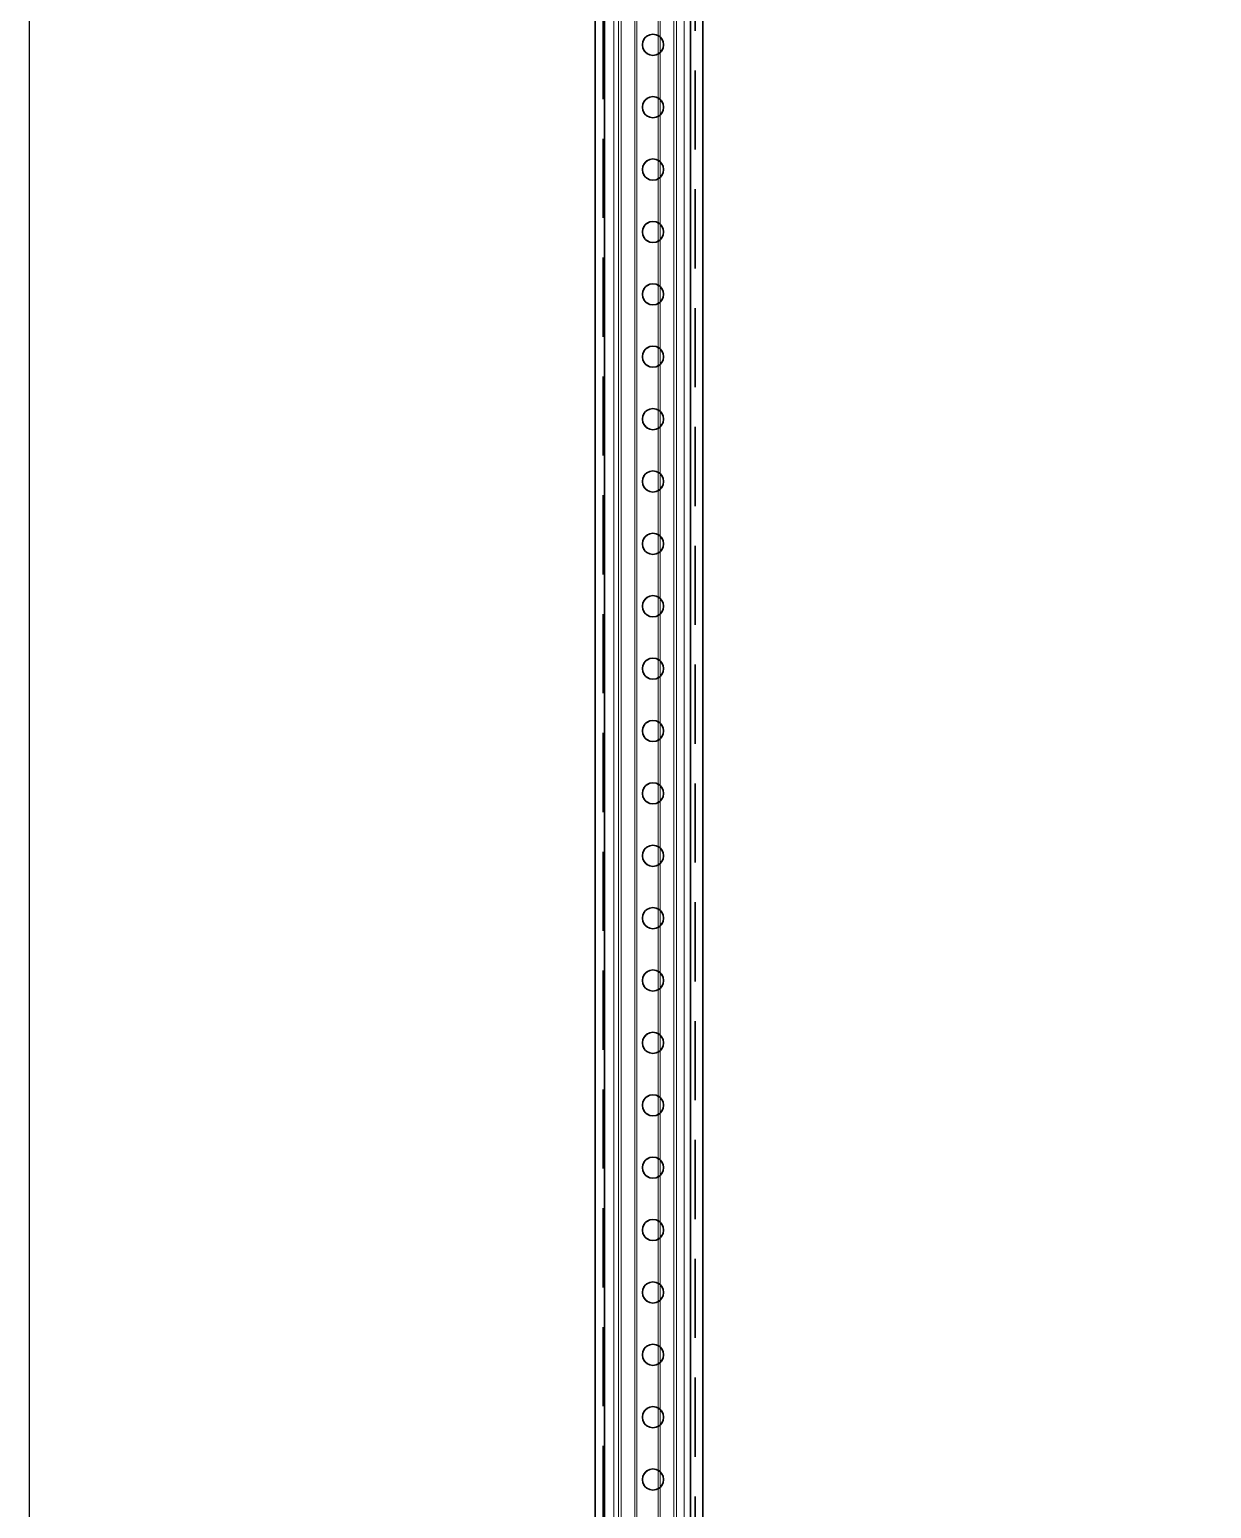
# Model space of a CAD drawing. Extents: x -442948 to -439736, y 420528 to 424220.
# Drawn here: x -442947.9 to -442569, y 421906.6 to 422380.7 of the extents above; entities that cross this region are included whole.
import ezdxf

# ---------------------------------------------------------------- set-up
doc = ezdxf.new("R2010")
doc.units = 0
doc.linetypes.add('DASHEDX2', pattern=[38.1, 25.4, -12.7])
doc.layers.add('GORUNEN', color=7, linetype='Continuous', lineweight=35)
doc.layers.add('TEGET', color=8, linetype='Continuous', lineweight=18)

# ---------------------------------------------------------------- blocks, each defined once
blk = doc.blocks.new('RFRF')
at = {"layer": 'GORUNEN', "color": 6}
for points in [[(-436055.46, 422629.79), (-436055.46, 420689.79)], [(-436027.96, 422629.79), (-436027.96, 420689.79)], [(-436055.46, 421433.19), (-436055.46, 421433.15), (-436055.46, 421433.04), (-436055.46, 421432.86), (-436055.46, 421432.61), (-436055.46, 421432.3), (-436055.46, 421431.94), (-436055.46, 421431.53), (-436055.46, 421431.08), (-436055.46, 421430.6), (-436055.46, 421430.1), (-436055.46, 421429.6), (-436055.46, 421429.1), (-436055.46, 421428.62), (-436055.46, 421428.16)], [(-436055.46, 421428.16), (-436055.46, 421427.94), (-436055.46, 421427.73), (-436055.46, 421427.53), (-436055.46, 421427.34), (-436055.46, 421427.17), (-436055.46, 421427.01), (-436055.46, 421426.87), (-436055.46, 421426.74), (-436055.46, 421426.64), (-436055.46, 421426.55), (-436055.46, 421426.48), (-436055.46, 421426.43), (-436055.46, 421426.4), (-436055.46, 421426.39)], [(-436055.46, 421426.39), (-436055.46, 421413.19)], [(-436055.46, 421413.19), (-436055.46, 421413.15), (-436055.46, 421413.04), (-436055.46, 421412.86), (-436055.46, 421412.61), (-436055.46, 421412.3), (-436055.46, 421411.94), (-436055.46, 421411.53), (-436055.46, 421411.08), (-436055.46, 421410.6), (-436055.46, 421410.1), (-436055.46, 421409.6), (-436055.46, 421409.1), (-436055.46, 421408.62), (-436055.46, 421408.16)], [(-436055.46, 421408.16), (-436055.46, 421407.94), (-436055.46, 421407.73), (-436055.46, 421407.53), (-436055.46, 421407.34), (-436055.46, 421407.17), (-436055.46, 421407.01), (-436055.46, 421406.87), (-436055.46, 421406.74), (-436055.46, 421406.64), (-436055.46, 421406.55), (-436055.46, 421406.48), (-436055.46, 421406.43), (-436055.46, 421406.4), (-436055.46, 421406.39)], [(-436055.46, 421406.39), (-436055.46, 421393.19)], [(-436055.46, 421393.19), (-436055.46, 421393.15), (-436055.46, 421393.04), (-436055.46, 421392.86), (-436055.46, 421392.61), (-436055.46, 421392.3), (-436055.46, 421391.94), (-436055.46, 421391.53), (-436055.46, 421391.08), (-436055.46, 421390.6), (-436055.46, 421390.1), (-436055.46, 421389.6), (-436055.46, 421389.1), (-436055.46, 421388.62), (-436055.46, 421388.16)], [(-436055.46, 421388.16), (-436055.46, 421387.94), (-436055.46, 421387.73), (-436055.46, 421387.53), (-436055.46, 421387.34), (-436055.46, 421387.17), (-436055.46, 421387.01), (-436055.46, 421386.87), (-436055.46, 421386.74), (-436055.46, 421386.64), (-436055.46, 421386.55), (-436055.46, 421386.48), (-436055.46, 421386.43), (-436055.46, 421386.4), (-436055.46, 421386.39)], [(-436055.46, 421386.39), (-436055.46, 421373.19)], [(-436055.46, 421373.19), (-436055.46, 421373.15), (-436055.46, 421373.04), (-436055.46, 421372.86), (-436055.46, 421372.61), (-436055.46, 421372.3), (-436055.46, 421371.94), (-436055.46, 421371.53), (-436055.46, 421371.08), (-436055.46, 421370.6), (-436055.46, 421370.1), (-436055.46, 421369.6), (-436055.46, 421369.1), (-436055.46, 421368.62), (-436055.46, 421368.16)], [(-436055.46, 421368.16), (-436055.46, 421367.94), (-436055.46, 421367.73), (-436055.46, 421367.53), (-436055.46, 421367.34), (-436055.46, 421367.17), (-436055.46, 421367.01), (-436055.46, 421366.87), (-436055.46, 421366.74), (-436055.46, 421366.64), (-436055.46, 421366.55), (-436055.46, 421366.48), (-436055.46, 421366.43), (-436055.46, 421366.4), (-436055.46, 421366.39)], [(-436055.46, 421366.39), (-436055.46, 421353.19)], [(-436055.46, 421353.19), (-436055.46, 421353.15), (-436055.46, 421353.04), (-436055.46, 421352.86), (-436055.46, 421352.61), (-436055.46, 421352.3), (-436055.46, 421351.94), (-436055.46, 421351.53), (-436055.46, 421351.08), (-436055.46, 421350.6), (-436055.46, 421350.1), (-436055.46, 421349.6), (-436055.46, 421349.1), (-436055.46, 421348.62), (-436055.46, 421348.16)], [(-436055.46, 421348.16), (-436055.46, 421347.94), (-436055.46, 421347.73), (-436055.46, 421347.53), (-436055.46, 421347.34), (-436055.46, 421347.17), (-436055.46, 421347.01), (-436055.46, 421346.87), (-436055.46, 421346.74), (-436055.46, 421346.64), (-436055.46, 421346.55), (-436055.46, 421346.48), (-436055.46, 421346.43), (-436055.46, 421346.4), (-436055.46, 421346.39)], [(-436055.46, 421346.39), (-436055.46, 421333.19)], [(-436055.46, 421333.19), (-436055.46, 421333.15), (-436055.46, 421333.04), (-436055.46, 421332.86), (-436055.46, 421332.61), (-436055.46, 421332.3), (-436055.46, 421331.94), (-436055.46, 421331.53), (-436055.46, 421331.08), (-436055.46, 421330.6), (-436055.46, 421330.1), (-436055.46, 421329.6), (-436055.46, 421329.1), (-436055.46, 421328.62), (-436055.46, 421328.16)], [(-436055.46, 421328.16), (-436055.46, 421327.94), (-436055.46, 421327.73), (-436055.46, 421327.53), (-436055.46, 421327.34), (-436055.46, 421327.17), (-436055.46, 421327.01), (-436055.46, 421326.87), (-436055.46, 421326.74), (-436055.46, 421326.64), (-436055.46, 421326.55), (-436055.46, 421326.48), (-436055.46, 421326.43), (-436055.46, 421326.4), (-436055.46, 421326.39)], [(-436055.46, 421326.39), (-436055.46, 421313.19)], [(-436055.46, 421313.19), (-436055.46, 421313.15), (-436055.46, 421313.04), (-436055.46, 421312.86), (-436055.46, 421312.61), (-436055.46, 421312.3), (-436055.46, 421311.94), (-436055.46, 421311.53), (-436055.46, 421311.08), (-436055.46, 421310.6), (-436055.46, 421310.1), (-436055.46, 421309.6), (-436055.46, 421309.1), (-436055.46, 421308.62), (-436055.46, 421308.16)], [(-436055.46, 421308.16), (-436055.46, 421307.94), (-436055.46, 421307.73), (-436055.46, 421307.53), (-436055.46, 421307.34), (-436055.46, 421307.17), (-436055.46, 421307.01), (-436055.46, 421306.87), (-436055.46, 421306.74), (-436055.46, 421306.64), (-436055.46, 421306.55), (-436055.46, 421306.48), (-436055.46, 421306.43), (-436055.46, 421306.4), (-436055.46, 421306.39)], [(-436055.46, 421306.39), (-436055.46, 421293.19)], [(-436055.46, 421293.19), (-436055.46, 421293.15), (-436055.46, 421293.04), (-436055.46, 421292.86), (-436055.46, 421292.61), (-436055.46, 421292.3), (-436055.46, 421291.94), (-436055.46, 421291.53), (-436055.46, 421291.08), (-436055.46, 421290.6), (-436055.46, 421290.1), (-436055.46, 421289.6), (-436055.46, 421289.1), (-436055.46, 421288.62), (-436055.46, 421288.16)], [(-436055.46, 421288.16), (-436055.46, 421287.94), (-436055.46, 421287.73), (-436055.46, 421287.53), (-436055.46, 421287.34), (-436055.46, 421287.17), (-436055.46, 421287.01), (-436055.46, 421286.87), (-436055.46, 421286.74), (-436055.46, 421286.64), (-436055.46, 421286.55), (-436055.46, 421286.48), (-436055.46, 421286.43), (-436055.46, 421286.4), (-436055.46, 421286.39)], [(-436055.46, 421286.39), (-436055.46, 421273.19)], [(-436055.46, 421273.19), (-436055.46, 421273.15), (-436055.46, 421273.04), (-436055.46, 421272.86), (-436055.46, 421272.61), (-436055.46, 421272.3), (-436055.46, 421271.94), (-436055.46, 421271.53), (-436055.46, 421271.08), (-436055.46, 421270.6), (-436055.46, 421270.1), (-436055.46, 421269.6), (-436055.46, 421269.1), (-436055.46, 421268.62), (-436055.46, 421268.16)], [(-436055.46, 421268.16), (-436055.46, 421267.94), (-436055.46, 421267.73), (-436055.46, 421267.53), (-436055.46, 421267.34), (-436055.46, 421267.17), (-436055.46, 421267.01), (-436055.46, 421266.87), (-436055.46, 421266.74), (-436055.46, 421266.64), (-436055.46, 421266.55), (-436055.46, 421266.48), (-436055.46, 421266.43), (-436055.46, 421266.4), (-436055.46, 421266.39)], [(-436055.46, 421266.39), (-436055.46, 421253.19)], [(-436055.46, 421253.19), (-436055.46, 421253.15), (-436055.46, 421253.04), (-436055.46, 421252.86), (-436055.46, 421252.61), (-436055.46, 421252.3), (-436055.46, 421251.94), (-436055.46, 421251.53), (-436055.46, 421251.08), (-436055.46, 421250.6), (-436055.46, 421250.1), (-436055.46, 421249.6), (-436055.46, 421249.1), (-436055.46, 421248.62), (-436055.46, 421248.16)], [(-436055.46, 421248.16), (-436055.46, 421247.94), (-436055.46, 421247.73), (-436055.46, 421247.53), (-436055.46, 421247.34), (-436055.46, 421247.17), (-436055.46, 421247.01), (-436055.46, 421246.87), (-436055.46, 421246.74), (-436055.46, 421246.64), (-436055.46, 421246.55), (-436055.46, 421246.48), (-436055.46, 421246.43), (-436055.46, 421246.4), (-436055.46, 421246.39)], [(-436055.46, 421246.39), (-436055.46, 421233.19)], [(-436055.46, 421233.19), (-436055.46, 421233.15), (-436055.46, 421233.04), (-436055.46, 421232.86), (-436055.46, 421232.61), (-436055.46, 421232.3), (-436055.46, 421231.94), (-436055.46, 421231.53), (-436055.46, 421231.08), (-436055.46, 421230.6), (-436055.46, 421230.1), (-436055.46, 421229.6), (-436055.46, 421229.1), (-436055.46, 421228.62), (-436055.46, 421228.16)], [(-436055.46, 421228.16), (-436055.46, 421227.94), (-436055.46, 421227.73), (-436055.46, 421227.53), (-436055.46, 421227.34), (-436055.46, 421227.17), (-436055.46, 421227.01), (-436055.46, 421226.87), (-436055.46, 421226.74), (-436055.46, 421226.64), (-436055.46, 421226.55), (-436055.46, 421226.48), (-436055.46, 421226.43), (-436055.46, 421226.4), (-436055.46, 421226.39)], [(-436055.46, 421226.39), (-436055.46, 421213.19)], [(-436055.46, 421213.19), (-436055.46, 421213.15), (-436055.46, 421213.04), (-436055.46, 421212.86), (-436055.46, 421212.61), (-436055.46, 421212.3), (-436055.46, 421211.94), (-436055.46, 421211.53), (-436055.46, 421211.08), (-436055.46, 421210.6), (-436055.46, 421210.1), (-436055.46, 421209.6), (-436055.46, 421209.1), (-436055.46, 421208.62), (-436055.46, 421208.16)], [(-436055.46, 421208.16), (-436055.46, 421207.94), (-436055.46, 421207.73), (-436055.46, 421207.53), (-436055.46, 421207.34), (-436055.46, 421207.17), (-436055.46, 421207.01), (-436055.46, 421206.87), (-436055.46, 421206.74), (-436055.46, 421206.64), (-436055.46, 421206.55), (-436055.46, 421206.48), (-436055.46, 421206.43), (-436055.46, 421206.4), (-436055.46, 421206.39)], [(-436055.46, 421206.39), (-436055.46, 421193.19)], [(-436055.46, 421193.19), (-436055.46, 421193.15), (-436055.46, 421193.04), (-436055.46, 421192.86), (-436055.46, 421192.61), (-436055.46, 421192.3), (-436055.46, 421191.94), (-436055.46, 421191.53), (-436055.46, 421191.08), (-436055.46, 421190.6), (-436055.46, 421190.1), (-436055.46, 421189.6), (-436055.46, 421189.1), (-436055.46, 421188.62), (-436055.46, 421188.16)], [(-436055.46, 421188.16), (-436055.46, 421187.94), (-436055.46, 421187.73), (-436055.46, 421187.53), (-436055.46, 421187.34), (-436055.46, 421187.17), (-436055.46, 421187.01), (-436055.46, 421186.87), (-436055.46, 421186.74), (-436055.46, 421186.64), (-436055.46, 421186.55), (-436055.46, 421186.48), (-436055.46, 421186.43), (-436055.46, 421186.4), (-436055.46, 421186.39)], [(-436055.46, 421186.39), (-436055.46, 421173.19)], [(-436055.46, 421173.19), (-436055.46, 421173.15), (-436055.46, 421173.04), (-436055.46, 421172.86), (-436055.46, 421172.61), (-436055.46, 421172.3), (-436055.46, 421171.94), (-436055.46, 421171.53), (-436055.46, 421171.08), (-436055.46, 421170.6), (-436055.46, 421170.1), (-436055.46, 421169.6), (-436055.46, 421169.1), (-436055.46, 421168.62), (-436055.46, 421168.16)], [(-436055.46, 421168.16), (-436055.46, 421167.94), (-436055.46, 421167.73), (-436055.46, 421167.53), (-436055.46, 421167.34), (-436055.46, 421167.17), (-436055.46, 421167.01), (-436055.46, 421166.87), (-436055.46, 421166.74), (-436055.46, 421166.64), (-436055.46, 421166.55), (-436055.46, 421166.48), (-436055.46, 421166.43), (-436055.46, 421166.4), (-436055.46, 421166.39)], [(-436055.46, 421166.39), (-436055.46, 421153.19)], [(-436055.46, 421153.19), (-436055.46, 421153.15), (-436055.46, 421153.04), (-436055.46, 421152.86), (-436055.46, 421152.61), (-436055.46, 421152.3), (-436055.46, 421151.94), (-436055.46, 421151.53), (-436055.46, 421151.08), (-436055.46, 421150.6), (-436055.46, 421150.1), (-436055.46, 421149.6), (-436055.46, 421149.1), (-436055.46, 421148.62), (-436055.46, 421148.16)], [(-436055.46, 421148.16), (-436055.46, 421147.94), (-436055.46, 421147.73), (-436055.46, 421147.53), (-436055.46, 421147.34), (-436055.46, 421147.17), (-436055.46, 421147.01), (-436055.46, 421146.87), (-436055.46, 421146.74), (-436055.46, 421146.64), (-436055.46, 421146.55), (-436055.46, 421146.48), (-436055.46, 421146.43), (-436055.46, 421146.4), (-436055.46, 421146.39)], [(-436055.46, 421146.39), (-436055.46, 421133.19)], [(-436055.46, 421133.19), (-436055.46, 421133.15), (-436055.46, 421133.04), (-436055.46, 421132.86), (-436055.46, 421132.61), (-436055.46, 421132.3), (-436055.46, 421131.94), (-436055.46, 421131.53), (-436055.46, 421131.08), (-436055.46, 421130.6), (-436055.46, 421130.1), (-436055.46, 421129.6), (-436055.46, 421129.1), (-436055.46, 421128.62), (-436055.46, 421128.16)], [(-436055.46, 421128.16), (-436055.46, 421127.94), (-436055.46, 421127.73), (-436055.46, 421127.53), (-436055.46, 421127.34), (-436055.46, 421127.17), (-436055.46, 421127.01), (-436055.46, 421126.87), (-436055.46, 421126.74), (-436055.46, 421126.64), (-436055.46, 421126.55), (-436055.46, 421126.48), (-436055.46, 421126.43), (-436055.46, 421126.4), (-436055.46, 421126.39)], [(-436055.46, 421126.39), (-436055.46, 421113.19)], [(-436055.46, 421113.19), (-436055.46, 421113.15), (-436055.46, 421113.04), (-436055.46, 421112.86), (-436055.46, 421112.61), (-436055.46, 421112.3), (-436055.46, 421111.94), (-436055.46, 421111.53), (-436055.46, 421111.08), (-436055.46, 421110.6), (-436055.46, 421110.1), (-436055.46, 421109.6), (-436055.46, 421109.1), (-436055.46, 421108.62), (-436055.46, 421108.16)], [(-436055.46, 421108.16), (-436055.46, 421107.94), (-436055.46, 421107.73), (-436055.46, 421107.53), (-436055.46, 421107.34), (-436055.46, 421107.17), (-436055.46, 421107.01), (-436055.46, 421106.87), (-436055.46, 421106.74), (-436055.46, 421106.64), (-436055.46, 421106.55), (-436055.46, 421106.48), (-436055.46, 421106.43), (-436055.46, 421106.4), (-436055.46, 421106.39)], [(-436055.46, 421106.39), (-436055.46, 421093.19)], [(-436055.46, 421093.19), (-436055.46, 421093.15), (-436055.46, 421093.04), (-436055.46, 421092.86), (-436055.46, 421092.61), (-436055.46, 421092.3), (-436055.46, 421091.94), (-436055.46, 421091.53), (-436055.46, 421091.08), (-436055.46, 421090.6), (-436055.46, 421090.1), (-436055.46, 421089.6), (-436055.46, 421089.1), (-436055.46, 421088.62), (-436055.46, 421088.16)], [(-436055.46, 421088.16), (-436055.46, 421087.94), (-436055.46, 421087.73), (-436055.46, 421087.53), (-436055.46, 421087.34), (-436055.46, 421087.17), (-436055.46, 421087.01), (-436055.46, 421086.87), (-436055.46, 421086.74), (-436055.46, 421086.64), (-436055.46, 421086.55), (-436055.46, 421086.48), (-436055.46, 421086.43), (-436055.46, 421086.4), (-436055.46, 421086.39)], [(-436055.46, 421086.39), (-436055.46, 421073.19)], [(-436055.46, 421073.19), (-436055.46, 421073.15), (-436055.46, 421073.04), (-436055.46, 421072.86), (-436055.46, 421072.61), (-436055.46, 421072.3), (-436055.46, 421071.94), (-436055.46, 421071.53), (-436055.46, 421071.08), (-436055.46, 421070.6), (-436055.46, 421070.1), (-436055.46, 421069.6), (-436055.46, 421069.1), (-436055.46, 421068.62), (-436055.46, 421068.16)], [(-436055.46, 421068.16), (-436055.46, 421067.94), (-436055.46, 421067.73), (-436055.46, 421067.53), (-436055.46, 421067.34), (-436055.46, 421067.17), (-436055.46, 421067.01), (-436055.46, 421066.87), (-436055.46, 421066.74), (-436055.46, 421066.64), (-436055.46, 421066.55), (-436055.46, 421066.48), (-436055.46, 421066.43), (-436055.46, 421066.4), (-436055.46, 421066.39)], [(-436055.46, 421066.39), (-436055.46, 421053.19)], [(-436055.46, 421053.19), (-436055.46, 421053.15), (-436055.46, 421053.04), (-436055.46, 421052.86), (-436055.46, 421052.61), (-436055.46, 421052.3), (-436055.46, 421051.94), (-436055.46, 421051.53), (-436055.46, 421051.08), (-436055.46, 421050.6), (-436055.46, 421050.1), (-436055.46, 421049.6), (-436055.46, 421049.1), (-436055.46, 421048.62), (-436055.46, 421048.16)], [(-436055.46, 421048.16), (-436055.46, 421047.94), (-436055.46, 421047.73), (-436055.46, 421047.53), (-436055.46, 421047.34), (-436055.46, 421047.17), (-436055.46, 421047.01), (-436055.46, 421046.87), (-436055.46, 421046.74), (-436055.46, 421046.64), (-436055.46, 421046.55), (-436055.46, 421046.48), (-436055.46, 421046.43), (-436055.46, 421046.4), (-436055.46, 421046.39)], [(-436055.46, 421046.39), (-436055.46, 421033.19)], [(-436055.46, 421033.19), (-436055.46, 421033.15), (-436055.46, 421033.04), (-436055.46, 421032.86), (-436055.46, 421032.61), (-436055.46, 421032.3), (-436055.46, 421031.94), (-436055.46, 421031.53), (-436055.46, 421031.08), (-436055.46, 421030.6), (-436055.46, 421030.1), (-436055.46, 421029.6), (-436055.46, 421029.1), (-436055.46, 421028.62), (-436055.46, 421028.16)], [(-436055.46, 421028.16), (-436055.46, 421027.94), (-436055.46, 421027.73), (-436055.46, 421027.53), (-436055.46, 421027.34), (-436055.46, 421027.17), (-436055.46, 421027.01), (-436055.46, 421026.87), (-436055.46, 421026.74), (-436055.46, 421026.64), (-436055.46, 421026.55), (-436055.46, 421026.48), (-436055.46, 421026.43), (-436055.46, 421026.4), (-436055.46, 421026.39)], [(-436055.46, 421026.39), (-436055.46, 421013.19)], [(-436055.46, 421013.19), (-436055.46, 421013.15), (-436055.46, 421013.04), (-436055.46, 421012.86), (-436055.46, 421012.61), (-436055.46, 421012.3), (-436055.46, 421011.94), (-436055.46, 421011.53), (-436055.46, 421011.08), (-436055.46, 421010.6), (-436055.46, 421010.1), (-436055.46, 421009.6), (-436055.46, 421009.1), (-436055.46, 421008.62), (-436055.46, 421008.16)], [(-436055.46, 421008.16), (-436055.46, 421007.94), (-436055.46, 421007.73), (-436055.46, 421007.53), (-436055.46, 421007.34), (-436055.46, 421007.17), (-436055.46, 421007.01), (-436055.46, 421006.87), (-436055.46, 421006.74), (-436055.46, 421006.64), (-436055.46, 421006.55), (-436055.46, 421006.48), (-436055.46, 421006.43), (-436055.46, 421006.4), (-436055.46, 421006.39)], [(-436055.46, 421006.39), (-436055.46, 420993.19)], [(-436055.46, 420993.19), (-436055.46, 420993.15), (-436055.46, 420993.04), (-436055.46, 420992.86), (-436055.46, 420992.61), (-436055.46, 420992.3), (-436055.46, 420991.94), (-436055.46, 420991.53), (-436055.46, 420991.08), (-436055.46, 420990.6), (-436055.46, 420990.1), (-436055.46, 420989.6), (-436055.46, 420989.1), (-436055.46, 420988.62), (-436055.46, 420988.16)], [(-436055.46, 420988.16), (-436055.46, 420987.94), (-436055.46, 420987.73), (-436055.46, 420987.53), (-436055.46, 420987.34), (-436055.46, 420987.17), (-436055.46, 420987.01), (-436055.46, 420986.87), (-436055.46, 420986.74), (-436055.46, 420986.64), (-436055.46, 420986.55), (-436055.46, 420986.48), (-436055.46, 420986.43), (-436055.46, 420986.4), (-436055.46, 420986.39)], [(-436055.46, 420986.39), (-436055.46, 420973.19)], [(-436055.46, 420973.19), (-436055.46, 420973.15), (-436055.46, 420973.04), (-436055.46, 420972.86), (-436055.46, 420972.61), (-436055.46, 420972.3), (-436055.46, 420971.94), (-436055.46, 420971.53), (-436055.46, 420971.08), (-436055.46, 420970.6), (-436055.46, 420970.1), (-436055.46, 420969.6), (-436055.46, 420969.1), (-436055.46, 420968.62), (-436055.46, 420968.16)], [(-436055.46, 420968.16), (-436055.46, 420967.94), (-436055.46, 420967.73), (-436055.46, 420967.53), (-436055.46, 420967.34), (-436055.46, 420967.17), (-436055.46, 420967.01), (-436055.46, 420966.87), (-436055.46, 420966.74), (-436055.46, 420966.64), (-436055.46, 420966.55), (-436055.46, 420966.48), (-436055.46, 420966.43), (-436055.46, 420966.4), (-436055.46, 420966.39)], [(-436055.46, 420966.39), (-436055.46, 420953.19)]]:
    blk.add_lwpolyline(points, dxfattribs=at)
at = {"layer": 'TEGET', "color": 6}
for points in [[(-436050.96, 422626.79), (-436050.96, 420689.79)], [(-436050.16, 422626.79), (-436050.16, 420689.79)], [(-436045.77, 422626.79), (-436045.77, 420689.79)], [(-436045.12, 422626.79), (-436045.12, 420689.79)], [(-436038.3, 422626.79), (-436038.3, 420689.79)], [(-436037.66, 422626.79), (-436037.66, 420689.79)], [(-436033.27, 422626.79), (-436033.27, 420689.79)], [(-436032.46, 422626.79), (-436032.46, 420689.79)]]:
    blk.add_lwpolyline(points, dxfattribs=at)
blk = doc.blocks.new('FRAR')
at = {"layer": 'GORUNEN', "color": 3}
for points in [[(-441374.82, 423145.81), (-441374.82, 420960.81)], [(-441340.32, 420665.81), (-441340.32, 423145.81)], [(-441356.32, 422379.21), (-441357.37, 422379.04), (-441358.32, 422378.56), (-441359.07, 422377.8), (-441359.55, 422376.86), (-441359.72, 422375.81)], [(-441359.72, 422375.81), (-441359.55, 422374.75), (-441359.07, 422373.81), (-441358.32, 422373.05), (-441357.37, 422372.57), (-441356.32, 422372.41)], [(-441359.22, 422377.57), (-441358.72, 422378.21), (-441358.09, 422378.71)], [(-441352.92, 422375.81), (-441353.09, 422376.86), (-441353.57, 422377.8), (-441354.32, 422378.56), (-441355.27, 422379.04), (-441356.32, 422379.21)], [(-441356.32, 422372.41), (-441355.27, 422372.57), (-441354.32, 422373.05), (-441353.57, 422373.81), (-441353.09, 422374.75), (-441352.92, 422375.81)], [(-441354.55, 422378.71), (-441353.92, 422378.21), (-441353.42, 422377.57)], [(-441358.09, 422372.9), (-441358.72, 422373.4), (-441359.22, 422374.04)], [(-441353.42, 422374.04), (-441353.92, 422373.4), (-441354.55, 422372.9)], [(-441356.32, 422359.21), (-441357.37, 422359.04), (-441358.32, 422358.56), (-441359.07, 422357.8), (-441359.55, 422356.86), (-441359.72, 422355.81)], [(-441359.72, 422355.81), (-441359.55, 422354.75), (-441359.07, 422353.81), (-441358.32, 422353.05), (-441357.37, 422352.57), (-441356.32, 422352.41)], [(-441359.22, 422357.57), (-441358.72, 422358.21), (-441358.09, 422358.71)], [(-441352.92, 422355.81), (-441353.09, 422356.86), (-441353.57, 422357.8), (-441354.32, 422358.56), (-441355.27, 422359.04), (-441356.32, 422359.21)], [(-441356.32, 422352.41), (-441355.27, 422352.57), (-441354.32, 422353.05), (-441353.57, 422353.81), (-441353.09, 422354.75), (-441352.92, 422355.81)], [(-441354.55, 422358.71), (-441353.92, 422358.21), (-441353.42, 422357.57)], [(-441358.09, 422352.9), (-441358.72, 422353.4), (-441359.22, 422354.04)], [(-441353.42, 422354.04), (-441353.92, 422353.4), (-441354.55, 422352.9)], [(-441356.32, 422339.21), (-441357.37, 422339.04), (-441358.32, 422338.56), (-441359.07, 422337.8), (-441359.55, 422336.86), (-441359.72, 422335.81)], [(-441359.22, 422337.57), (-441358.72, 422338.21), (-441358.09, 422338.71)], [(-441352.92, 422335.81), (-441353.09, 422336.86), (-441353.57, 422337.8), (-441354.32, 422338.56), (-441355.27, 422339.04), (-441356.32, 422339.21)], [(-441354.55, 422338.71), (-441353.92, 422338.21), (-441353.42, 422337.57)], [(-441359.72, 422335.81), (-441359.55, 422334.75), (-441359.07, 422333.81), (-441358.32, 422333.05), (-441357.37, 422332.57), (-441356.32, 422332.41)], [(-441358.09, 422332.9), (-441358.72, 422333.4), (-441359.22, 422334.04)], [(-441356.32, 422332.41), (-441355.27, 422332.57), (-441354.32, 422333.05), (-441353.57, 422333.81), (-441353.09, 422334.75), (-441352.92, 422335.81)], [(-441353.42, 422334.04), (-441353.92, 422333.4), (-441354.55, 422332.9)], [(-441356.32, 422319.21), (-441357.37, 422319.04), (-441358.32, 422318.56), (-441359.07, 422317.8), (-441359.55, 422316.86), (-441359.72, 422315.81)], [(-441359.22, 422317.57), (-441358.72, 422318.21), (-441358.09, 422318.71)], [(-441352.92, 422315.81), (-441353.09, 422316.86), (-441353.57, 422317.8), (-441354.32, 422318.56), (-441355.27, 422319.04), (-441356.32, 422319.21)], [(-441354.55, 422318.71), (-441353.92, 422318.21), (-441353.42, 422317.57)], [(-441359.72, 422315.81), (-441359.55, 422314.75), (-441359.07, 422313.81), (-441358.32, 422313.05), (-441357.37, 422312.57), (-441356.32, 422312.41)], [(-441358.09, 422312.9), (-441358.72, 422313.4), (-441359.22, 422314.04)], [(-441356.32, 422312.41), (-441355.27, 422312.57), (-441354.32, 422313.05), (-441353.57, 422313.81), (-441353.09, 422314.75), (-441352.92, 422315.81)], [(-441353.42, 422314.04), (-441353.92, 422313.4), (-441354.55, 422312.9)], [(-441356.32, 422299.21), (-441357.37, 422299.04), (-441358.32, 422298.56), (-441359.07, 422297.8), (-441359.55, 422296.86), (-441359.72, 422295.81)], [(-441352.92, 422295.81), (-441353.09, 422296.86), (-441353.57, 422297.8), (-441354.32, 422298.56), (-441355.27, 422299.04), (-441356.32, 422299.21)], [(-441359.72, 422295.81), (-441359.55, 422294.75), (-441359.07, 422293.81), (-441358.32, 422293.05), (-441357.37, 422292.57), (-441356.32, 422292.41)], [(-441359.22, 422297.57), (-441358.72, 422298.21), (-441358.09, 422298.71)], [(-441358.09, 422292.9), (-441358.72, 422293.4), (-441359.22, 422294.04)], [(-441356.32, 422292.41), (-441355.27, 422292.57), (-441354.32, 422293.05), (-441353.57, 422293.81), (-441353.09, 422294.75), (-441352.92, 422295.81)], [(-441354.55, 422298.71), (-441353.92, 422298.21), (-441353.42, 422297.57)], [(-441353.42, 422294.04), (-441353.92, 422293.4), (-441354.55, 422292.9)], [(-441356.32, 422279.21), (-441357.37, 422279.04), (-441358.32, 422278.56), (-441359.07, 422277.8), (-441359.55, 422276.86), (-441359.72, 422275.81)], [(-441359.72, 422275.81), (-441359.55, 422274.75), (-441359.07, 422273.81), (-441358.32, 422273.05), (-441357.37, 422272.57), (-441356.32, 422272.41)], [(-441359.22, 422277.57), (-441358.72, 422278.21), (-441358.09, 422278.71)], [(-441352.92, 422275.81), (-441353.09, 422276.86), (-441353.57, 422277.8), (-441354.32, 422278.56), (-441355.27, 422279.04), (-441356.32, 422279.21)], [(-441356.32, 422272.41), (-441355.27, 422272.57), (-441354.32, 422273.05), (-441353.57, 422273.81), (-441353.09, 422274.75), (-441352.92, 422275.81)], [(-441354.55, 422278.71), (-441353.92, 422278.21), (-441353.42, 422277.57)], [(-441358.09, 422272.9), (-441358.72, 422273.4), (-441359.22, 422274.04)], [(-441353.42, 422274.04), (-441353.92, 422273.4), (-441354.55, 422272.9)], [(-441356.32, 422259.21), (-441357.37, 422259.04), (-441358.32, 422258.56), (-441359.07, 422257.8), (-441359.55, 422256.86), (-441359.72, 422255.81)], [(-441359.22, 422257.57), (-441358.72, 422258.21), (-441358.09, 422258.71)], [(-441352.92, 422255.81), (-441353.09, 422256.86), (-441353.57, 422257.8), (-441354.32, 422258.56), (-441355.27, 422259.04), (-441356.32, 422259.21)], [(-441354.55, 422258.71), (-441353.92, 422258.21), (-441353.42, 422257.57)], [(-441359.72, 422255.81), (-441359.55, 422254.75), (-441359.07, 422253.81), (-441358.32, 422253.05), (-441357.37, 422252.57), (-441356.32, 422252.41)], [(-441358.09, 422252.9), (-441358.72, 422253.4), (-441359.22, 422254.04)], [(-441356.32, 422252.41), (-441355.27, 422252.57), (-441354.32, 422253.05), (-441353.57, 422253.81), (-441353.09, 422254.75), (-441352.92, 422255.81)], [(-441353.42, 422254.04), (-441353.92, 422253.4), (-441354.55, 422252.9)], [(-441356.32, 422239.21), (-441357.37, 422239.04), (-441358.32, 422238.56), (-441359.07, 422237.8), (-441359.55, 422236.86), (-441359.72, 422235.81)], [(-441359.22, 422237.57), (-441358.72, 422238.21), (-441358.09, 422238.71)], [(-441352.92, 422235.81), (-441353.09, 422236.86), (-441353.57, 422237.8), (-441354.32, 422238.56), (-441355.27, 422239.04), (-441356.32, 422239.21)], [(-441354.55, 422238.71), (-441353.92, 422238.21), (-441353.42, 422237.57)], [(-441359.72, 422235.81), (-441359.55, 422234.75), (-441359.07, 422233.81), (-441358.32, 422233.05), (-441357.37, 422232.57), (-441356.32, 422232.41)], [(-441358.09, 422232.9), (-441358.72, 422233.4), (-441359.22, 422234.04)], [(-441356.32, 422232.41), (-441355.27, 422232.57), (-441354.32, 422233.05), (-441353.57, 422233.81), (-441353.09, 422234.75), (-441352.92, 422235.81)], [(-441353.42, 422234.04), (-441353.92, 422233.4), (-441354.55, 422232.9)], [(-441356.32, 422219.21), (-441357.37, 422219.04), (-441358.32, 422218.56), (-441359.07, 422217.8), (-441359.55, 422216.86), (-441359.72, 422215.81)], [(-441359.22, 422217.57), (-441358.72, 422218.21), (-441358.09, 422218.71)], [(-441352.92, 422215.81), (-441353.09, 422216.86), (-441353.57, 422217.8), (-441354.32, 422218.56), (-441355.27, 422219.04), (-441356.32, 422219.21)], [(-441354.55, 422218.71), (-441353.92, 422218.21), (-441353.42, 422217.57)], [(-441359.72, 422215.81), (-441359.55, 422214.75), (-441359.07, 422213.81), (-441358.32, 422213.05), (-441357.37, 422212.57), (-441356.32, 422212.41)], [(-441358.09, 422212.9), (-441358.72, 422213.4), (-441359.22, 422214.04)], [(-441356.32, 422212.41), (-441355.27, 422212.57), (-441354.32, 422213.05), (-441353.57, 422213.81), (-441353.09, 422214.75), (-441352.92, 422215.81)], [(-441353.42, 422214.04), (-441353.92, 422213.4), (-441354.55, 422212.9)], [(-441356.32, 422199.21), (-441357.37, 422199.04), (-441358.32, 422198.56), (-441359.07, 422197.8), (-441359.55, 422196.86), (-441359.72, 422195.81)], [(-441352.92, 422195.81), (-441353.09, 422196.86), (-441353.57, 422197.8), (-441354.32, 422198.56), (-441355.27, 422199.04), (-441356.32, 422199.21)], [(-441359.72, 422195.81), (-441359.55, 422194.75), (-441359.07, 422193.81), (-441358.32, 422193.05), (-441357.37, 422192.57), (-441356.32, 422192.41)], [(-441359.22, 422197.57), (-441358.72, 422198.21), (-441358.09, 422198.71)], [(-441356.32, 422192.41), (-441355.27, 422192.57), (-441354.32, 422193.05), (-441353.57, 422193.81), (-441353.09, 422194.75), (-441352.92, 422195.81)], [(-441354.55, 422198.71), (-441353.92, 422198.21), (-441353.42, 422197.57)], [(-441358.09, 422192.9), (-441358.72, 422193.4), (-441359.22, 422194.04)], [(-441353.42, 422194.04), (-441353.92, 422193.4), (-441354.55, 422192.9)], [(-441356.32, 422179.21), (-441357.37, 422179.04), (-441358.32, 422178.56), (-441359.07, 422177.8), (-441359.55, 422176.86), (-441359.72, 422175.81)], [(-441359.72, 422175.81), (-441359.55, 422174.75), (-441359.07, 422173.81), (-441358.32, 422173.05), (-441357.37, 422172.57), (-441356.32, 422172.41)], [(-441359.22, 422177.57), (-441358.72, 422178.21), (-441358.09, 422178.71)], [(-441352.92, 422175.81), (-441353.09, 422176.86), (-441353.57, 422177.8), (-441354.32, 422178.56), (-441355.27, 422179.04), (-441356.32, 422179.21)], [(-441356.32, 422172.41), (-441355.27, 422172.57), (-441354.32, 422173.05), (-441353.57, 422173.81), (-441353.09, 422174.75), (-441352.92, 422175.81)], [(-441354.55, 422178.71), (-441353.92, 422178.21), (-441353.42, 422177.57)], [(-441358.09, 422172.9), (-441358.72, 422173.4), (-441359.22, 422174.04)], [(-441353.42, 422174.04), (-441353.92, 422173.4), (-441354.55, 422172.9)], [(-441356.32, 422159.21), (-441357.37, 422159.04), (-441358.32, 422158.56), (-441359.07, 422157.8), (-441359.55, 422156.86), (-441359.72, 422155.81)], [(-441359.22, 422157.57), (-441358.72, 422158.21), (-441358.09, 422158.71)], [(-441352.92, 422155.81), (-441353.09, 422156.86), (-441353.57, 422157.8), (-441354.32, 422158.56), (-441355.27, 422159.04), (-441356.32, 422159.21)], [(-441354.55, 422158.71), (-441353.92, 422158.21), (-441353.42, 422157.57)], [(-441359.72, 422155.81), (-441359.55, 422154.75), (-441359.07, 422153.81), (-441358.32, 422153.05), (-441357.37, 422152.57), (-441356.32, 422152.41)], [(-441358.09, 422152.9), (-441358.72, 422153.4), (-441359.22, 422154.04)], [(-441356.32, 422152.41), (-441355.27, 422152.57), (-441354.32, 422153.05), (-441353.57, 422153.81), (-441353.09, 422154.75), (-441352.92, 422155.81)], [(-441353.42, 422154.04), (-441353.92, 422153.4), (-441354.55, 422152.9)], [(-441356.32, 422139.21), (-441357.37, 422139.04), (-441358.32, 422138.56), (-441359.07, 422137.8), (-441359.55, 422136.86), (-441359.72, 422135.81)], [(-441359.22, 422137.57), (-441358.72, 422138.21), (-441358.09, 422138.71)], [(-441352.92, 422135.81), (-441353.09, 422136.86), (-441353.57, 422137.8), (-441354.32, 422138.56), (-441355.27, 422139.04), (-441356.32, 422139.21)], [(-441354.55, 422138.71), (-441353.92, 422138.21), (-441353.42, 422137.57)], [(-441359.72, 422135.81), (-441359.55, 422134.75), (-441359.07, 422133.81), (-441358.32, 422133.05), (-441357.37, 422132.57), (-441356.32, 422132.41)], [(-441358.09, 422132.9), (-441358.72, 422133.4), (-441359.22, 422134.04)], [(-441356.32, 422132.41), (-441355.27, 422132.57), (-441354.32, 422133.05), (-441353.57, 422133.81), (-441353.09, 422134.75), (-441352.92, 422135.81)], [(-441353.42, 422134.04), (-441353.92, 422133.4), (-441354.55, 422132.9)], [(-441356.32, 422119.21), (-441357.37, 422119.04), (-441358.32, 422118.56), (-441359.07, 422117.8), (-441359.55, 422116.86), (-441359.72, 422115.81)], [(-441359.22, 422117.57), (-441358.72, 422118.21), (-441358.09, 422118.71)], [(-441352.92, 422115.81), (-441353.09, 422116.86), (-441353.57, 422117.8), (-441354.32, 422118.56), (-441355.27, 422119.04), (-441356.32, 422119.21)], [(-441354.55, 422118.71), (-441353.92, 422118.21), (-441353.42, 422117.57)], [(-441359.72, 422115.81), (-441359.55, 422114.75), (-441359.07, 422113.81), (-441358.32, 422113.05), (-441357.37, 422112.57), (-441356.32, 422112.41)], [(-441358.09, 422112.9), (-441358.72, 422113.4), (-441359.22, 422114.04)], [(-441356.32, 422112.41), (-441355.27, 422112.57), (-441354.32, 422113.05), (-441353.57, 422113.81), (-441353.09, 422114.75), (-441352.92, 422115.81)], [(-441353.42, 422114.04), (-441353.92, 422113.4), (-441354.55, 422112.9)], [(-441356.32, 422099.21), (-441357.37, 422099.04), (-441358.32, 422098.56), (-441359.07, 422097.8), (-441359.55, 422096.86), (-441359.72, 422095.81)], [(-441359.72, 422095.81), (-441359.55, 422094.75), (-441359.07, 422093.81), (-441358.32, 422093.05), (-441357.37, 422092.57), (-441356.32, 422092.41)], [(-441359.22, 422097.57), (-441358.72, 422098.21), (-441358.09, 422098.71)], [(-441352.92, 422095.81), (-441353.09, 422096.86), (-441353.57, 422097.8), (-441354.32, 422098.56), (-441355.27, 422099.04), (-441356.32, 422099.21)], [(-441356.32, 422092.41), (-441355.27, 422092.57), (-441354.32, 422093.05), (-441353.57, 422093.81), (-441353.09, 422094.75), (-441352.92, 422095.81)], [(-441354.55, 422098.71), (-441353.92, 422098.21), (-441353.42, 422097.57)], [(-441358.09, 422092.9), (-441358.72, 422093.4), (-441359.22, 422094.04)], [(-441353.42, 422094.04), (-441353.92, 422093.4), (-441354.55, 422092.9)], [(-441356.32, 422079.21), (-441357.37, 422079.04), (-441358.32, 422078.56), (-441359.07, 422077.8), (-441359.55, 422076.86), (-441359.72, 422075.81)], [(-441359.22, 422077.57), (-441358.72, 422078.21), (-441358.09, 422078.71)], [(-441352.92, 422075.81), (-441353.09, 422076.86), (-441353.57, 422077.8), (-441354.32, 422078.56), (-441355.27, 422079.04), (-441356.32, 422079.21)], [(-441354.55, 422078.71), (-441353.92, 422078.21), (-441353.42, 422077.57)], [(-441359.72, 422075.81), (-441359.55, 422074.75), (-441359.07, 422073.81), (-441358.32, 422073.05), (-441357.37, 422072.57), (-441356.32, 422072.41)], [(-441358.09, 422072.9), (-441358.72, 422073.4), (-441359.22, 422074.04)], [(-441356.32, 422072.41), (-441355.27, 422072.57), (-441354.32, 422073.05), (-441353.57, 422073.81), (-441353.09, 422074.75), (-441352.92, 422075.81)], [(-441353.42, 422074.04), (-441353.92, 422073.4), (-441354.55, 422072.9)], [(-441356.32, 422059.21), (-441357.37, 422059.04), (-441358.32, 422058.56), (-441359.07, 422057.8), (-441359.55, 422056.86), (-441359.72, 422055.81)], [(-441359.22, 422057.57), (-441358.72, 422058.21), (-441358.09, 422058.71)], [(-441352.92, 422055.81), (-441353.09, 422056.86), (-441353.57, 422057.8), (-441354.32, 422058.56), (-441355.27, 422059.04), (-441356.32, 422059.21)], [(-441354.55, 422058.71), (-441353.92, 422058.21), (-441353.42, 422057.57)], [(-441359.72, 422055.81), (-441359.55, 422054.75), (-441359.07, 422053.81), (-441358.32, 422053.05), (-441357.37, 422052.57), (-441356.32, 422052.41)], [(-441358.09, 422052.9), (-441358.72, 422053.4), (-441359.22, 422054.04)], [(-441356.32, 422052.41), (-441355.27, 422052.57), (-441354.32, 422053.05), (-441353.57, 422053.81), (-441353.09, 422054.75), (-441352.92, 422055.81)], [(-441353.42, 422054.04), (-441353.92, 422053.4), (-441354.55, 422052.9)], [(-441356.32, 422039.21), (-441357.37, 422039.04), (-441358.32, 422038.56), (-441359.07, 422037.8), (-441359.55, 422036.86), (-441359.72, 422035.81)], [(-441359.22, 422037.57), (-441358.72, 422038.21), (-441358.09, 422038.71)], [(-441352.92, 422035.81), (-441353.09, 422036.86), (-441353.57, 422037.8), (-441354.32, 422038.56), (-441355.27, 422039.04), (-441356.32, 422039.21)], [(-441354.55, 422038.71), (-441353.92, 422038.21), (-441353.42, 422037.57)], [(-441359.72, 422035.81), (-441359.55, 422034.75), (-441359.07, 422033.81), (-441358.32, 422033.05), (-441357.37, 422032.57), (-441356.32, 422032.41)], [(-441358.09, 422032.9), (-441358.72, 422033.4), (-441359.22, 422034.04)], [(-441356.32, 422032.41), (-441355.27, 422032.57), (-441354.32, 422033.05), (-441353.57, 422033.81), (-441353.09, 422034.75), (-441352.92, 422035.81)], [(-441353.42, 422034.04), (-441353.92, 422033.4), (-441354.55, 422032.9)], [(-441356.32, 422019.21), (-441357.37, 422019.04), (-441358.32, 422018.56), (-441359.07, 422017.8), (-441359.55, 422016.86), (-441359.72, 422015.81)], [(-441352.92, 422015.81), (-441353.09, 422016.86), (-441353.57, 422017.8), (-441354.32, 422018.56), (-441355.27, 422019.04), (-441356.32, 422019.21)], [(-441359.72, 422015.81), (-441359.55, 422014.75), (-441359.07, 422013.81), (-441358.32, 422013.05), (-441357.37, 422012.57), (-441356.32, 422012.41)], [(-441359.22, 422017.57), (-441358.72, 422018.21), (-441358.09, 422018.71)], [(-441356.32, 422012.41), (-441355.27, 422012.57), (-441354.32, 422013.05), (-441353.57, 422013.81), (-441353.09, 422014.75), (-441352.92, 422015.81)], [(-441354.55, 422018.71), (-441353.92, 422018.21), (-441353.42, 422017.57)], [(-441358.09, 422012.9), (-441358.72, 422013.4), (-441359.22, 422014.04)], [(-441353.42, 422014.04), (-441353.92, 422013.4), (-441354.55, 422012.9)], [(-441356.32, 421999.21), (-441357.37, 421999.04), (-441358.32, 421998.56), (-441359.07, 421997.8), (-441359.55, 421996.86), (-441359.72, 421995.81)], [(-441359.72, 421995.81), (-441359.55, 421994.75), (-441359.07, 421993.81), (-441358.32, 421993.05), (-441357.37, 421992.57), (-441356.32, 421992.41)], [(-441359.22, 421997.57), (-441358.72, 421998.21), (-441358.09, 421998.71)], [(-441352.92, 421995.81), (-441353.09, 421996.86), (-441353.57, 421997.8), (-441354.32, 421998.56), (-441355.27, 421999.04), (-441356.32, 421999.21)], [(-441356.32, 421992.41), (-441355.27, 421992.57), (-441354.32, 421993.05), (-441353.57, 421993.81), (-441353.09, 421994.75), (-441352.92, 421995.81)], [(-441354.55, 421998.71), (-441353.92, 421998.21), (-441353.42, 421997.57)], [(-441358.09, 421992.9), (-441358.72, 421993.4), (-441359.22, 421994.04)], [(-441353.42, 421994.04), (-441353.92, 421993.4), (-441354.55, 421992.9)], [(-441356.32, 421979.21), (-441357.37, 421979.04), (-441358.32, 421978.56), (-441359.07, 421977.8), (-441359.55, 421976.86), (-441359.72, 421975.81)], [(-441359.22, 421977.57), (-441358.72, 421978.21), (-441358.09, 421978.71)], [(-441352.92, 421975.81), (-441353.09, 421976.86), (-441353.57, 421977.8), (-441354.32, 421978.56), (-441355.27, 421979.04), (-441356.32, 421979.21)], [(-441354.55, 421978.71), (-441353.92, 421978.21), (-441353.42, 421977.57)], [(-441359.72, 421975.81), (-441359.55, 421974.75), (-441359.07, 421973.81), (-441358.32, 421973.05), (-441357.37, 421972.57), (-441356.32, 421972.41)], [(-441358.09, 421972.9), (-441358.72, 421973.4), (-441359.22, 421974.04)], [(-441356.32, 421972.41), (-441355.27, 421972.57), (-441354.32, 421973.05), (-441353.57, 421973.81), (-441353.09, 421974.75), (-441352.92, 421975.81)], [(-441353.42, 421974.04), (-441353.92, 421973.4), (-441354.55, 421972.9)], [(-441356.32, 421959.21), (-441357.37, 421959.04), (-441358.32, 421958.56), (-441359.07, 421957.8), (-441359.55, 421956.86), (-441359.72, 421955.81)], [(-441359.22, 421957.57), (-441358.72, 421958.21), (-441358.09, 421958.71)], [(-441352.92, 421955.81), (-441353.09, 421956.86), (-441353.57, 421957.8), (-441354.32, 421958.56), (-441355.27, 421959.04), (-441356.32, 421959.21)], [(-441354.55, 421958.71), (-441353.92, 421958.21), (-441353.42, 421957.57)], [(-441359.72, 421955.81), (-441359.55, 421954.75), (-441359.07, 421953.81), (-441358.32, 421953.05), (-441357.37, 421952.57), (-441356.32, 421952.41)], [(-441358.09, 421952.9), (-441358.72, 421953.4), (-441359.22, 421954.04)], [(-441356.32, 421952.41), (-441355.27, 421952.57), (-441354.32, 421953.05), (-441353.57, 421953.81), (-441353.09, 421954.75), (-441352.92, 421955.81)], [(-441353.42, 421954.04), (-441353.92, 421953.4), (-441354.55, 421952.9)], [(-441356.32, 421939.21), (-441357.37, 421939.04), (-441358.32, 421938.56), (-441359.07, 421937.8), (-441359.55, 421936.86), (-441359.72, 421935.81)], [(-441359.22, 421937.57), (-441358.72, 421938.21), (-441358.09, 421938.71)], [(-441352.92, 421935.81), (-441353.09, 421936.86), (-441353.57, 421937.8), (-441354.32, 421938.56), (-441355.27, 421939.04), (-441356.32, 421939.21)], [(-441354.55, 421938.71), (-441353.92, 421938.21), (-441353.42, 421937.57)], [(-441359.72, 421935.81), (-441359.55, 421934.75), (-441359.07, 421933.81), (-441358.32, 421933.05), (-441357.37, 421932.57), (-441356.32, 421932.41)], [(-441358.09, 421932.9), (-441358.72, 421933.4), (-441359.22, 421934.04)], [(-441356.32, 421932.41), (-441355.27, 421932.57), (-441354.32, 421933.05), (-441353.57, 421933.81), (-441353.09, 421934.75), (-441352.92, 421935.81)], [(-441353.42, 421934.04), (-441353.92, 421933.4), (-441354.55, 421932.9)], [(-441356.32, 421919.21), (-441357.37, 421919.04), (-441358.32, 421918.56), (-441359.07, 421917.8), (-441359.55, 421916.86), (-441359.72, 421915.81)], [(-441359.72, 421915.81), (-441359.55, 421914.75), (-441359.07, 421913.81), (-441358.32, 421913.05), (-441357.37, 421912.57), (-441356.32, 421912.41)], [(-441359.22, 421917.57), (-441358.72, 421918.21), (-441358.09, 421918.71)], [(-441352.92, 421915.81), (-441353.09, 421916.86), (-441353.57, 421917.8), (-441354.32, 421918.56), (-441355.27, 421919.04), (-441356.32, 421919.21)], [(-441356.32, 421912.41), (-441355.27, 421912.57), (-441354.32, 421913.05), (-441353.57, 421913.81), (-441353.09, 421914.75), (-441352.92, 421915.81)], [(-441354.55, 421918.71), (-441353.92, 421918.21), (-441353.42, 421917.57)], [(-441358.09, 421912.9), (-441358.72, 421913.4), (-441359.22, 421914.04)], [(-441353.42, 421914.04), (-441353.92, 421913.4), (-441354.55, 421912.9)]]:
    blk.add_lwpolyline(points, dxfattribs=at)
at = {"layer": 'GORUNEN', "color": 3, "linetype": 'DASHEDX2'}
for points in [[(-441372.32, 423145.81), (-441372.32, 420960.81)], [(-441342.82, 420665.81), (-441342.82, 423145.81)]]:
    blk.add_lwpolyline(points, dxfattribs=at)
at = {"layer": 'TEGET', "color": 3}
for points in [[(-441368.82, 420960.31), (-441368.82, 423145.81)], [(-441346.32, 423145.81), (-441346.32, 420665.81)]]:
    blk.add_lwpolyline(points, dxfattribs=at)

msp = doc.modelspace()

# ---------------------------------------------------------------- linework, layer by layer
msp.add_lwpolyline([(-442947.93, 424094.38), (-442190.03, 424094.38), (-442190.03, 420528.11), (-442947.93, 420528.11)], close=True)

# ---------------------------------------------------------------- block references
for name, p in [('RFRF', (-6708.09, 947.51)), ('FRAR', (-1391.73, 0))]:
    msp.add_blockref(name, p)

doc.saveas('drawing.dxf')
